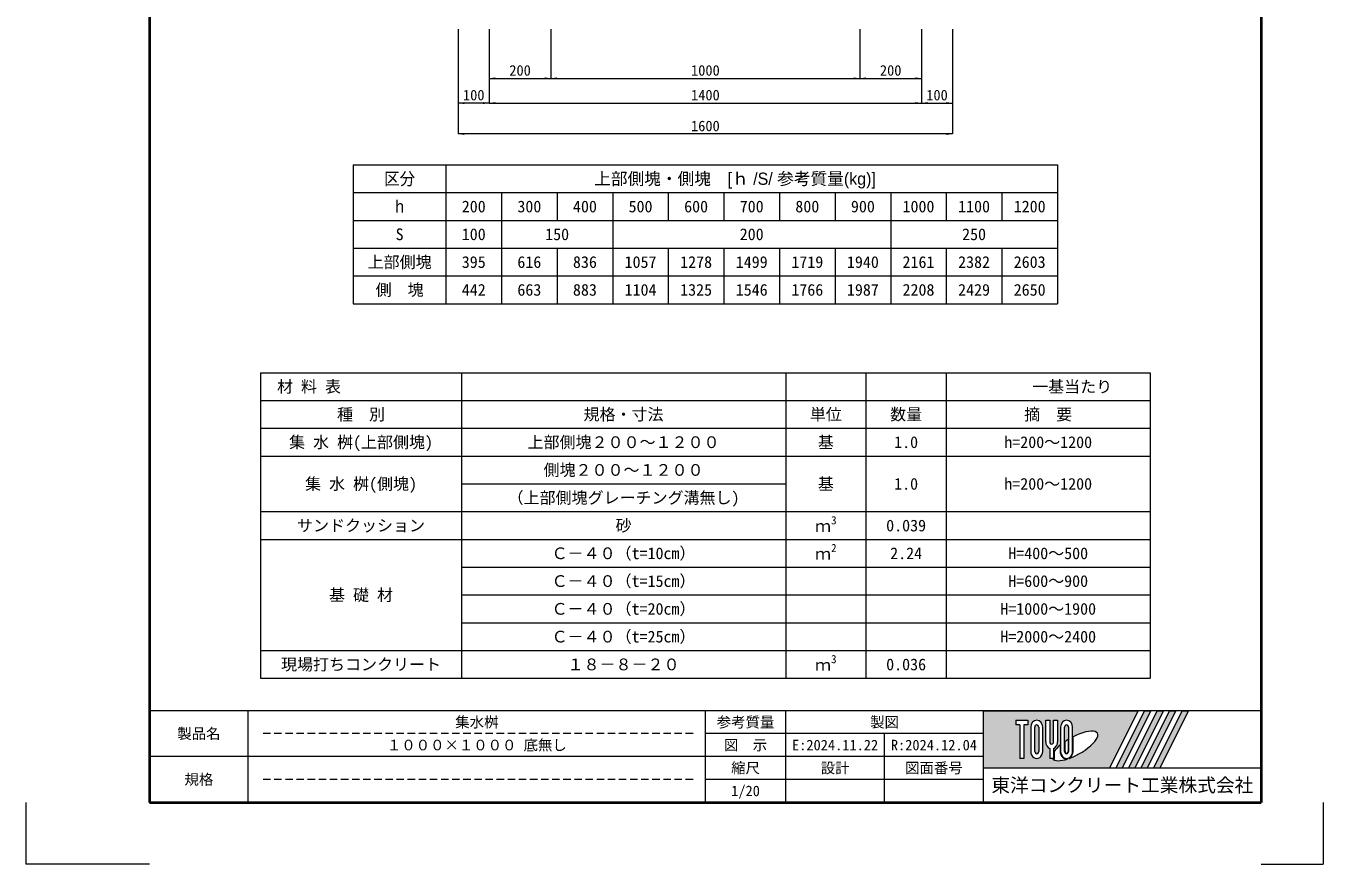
# Model space of a CAD drawing. Units: millimetres at full size. Extents: x 77366 to 88266, y -325 to 5664.
# Drawn here: x 84066 to 88266, y -325 to 2390 of the extents above; entities that cross this region are included whole.
import ezdxf
from ezdxf.enums import TextEntityAlignment as Align

# ---------------------------------------------------------------- set-up
doc = ezdxf.new("R2010")
doc.units = ezdxf.units.MM
doc.header["$LTSCALE"] = 30
doc.linetypes.add('USER1', pattern=[1.2, 0.8, -0.4])
for name, color, linetype, lineweight in [('Defpoints_2', 8, 'Continuous', 0), ('モルタル', 7, 'Continuous', 13), ('図枠', 7, 'Continuous', 5), ('寸法・材料表', 7, 'Continuous', 13), ('寸法線', 7, 'Continuous', 13), ('補助線', 1, 'Continuous', 13)]:
    doc.layers.add(name, color=color, linetype=linetype, lineweight=lineweight)
doc.styles.add('Arial', font='')
doc.styles.add('ＭＳ ゴシック', font='')
doc.styles.add('ＭＳ Ｐゴシック', font='')
doc.styles.get('Arial').set_extended_font_data('Arial')
doc.styles.get('ＭＳ ゴシック').set_extended_font_data('MS Gothic')
doc.styles.get('ＭＳ Ｐゴシック').set_extended_font_data('MS PGothic')

# ---------------------------------------------------------------- blocks, each defined once
blk = doc.blocks.new('filled_arrow')
at = {"color": 0, "linetype": 'Continuous', "lineweight": -2}
blk.add_solid([(7.5, 1.25), (0, 0), (7.5, -1.25)], dxfattribs=at)

msp = doc.modelspace()

# ---------------------------------------------------------------- hatches: boundary and pattern name
at = {"layer": '図枠'}
h = msp.add_hatch(color=256, dxfattribs=at)
h.paths.add_polyline_path([(87165.8, 171.64), (87165.8, -13.98), (87574.17, -13.98), (87666.98, 171.64)])
edge = h.paths.add_edge_path(flags=16)
edge.add_ellipse((87462.3, 57.38), major_axis=(72.73, 40.71), ratio=0.3471473, start_angle=-144.31122, end_angle=72.1899, ccw=False)
edge.add_ellipse((87435.37, 39.8), major_axis=(0, 24.75), ratio=0.8463542, start_angle=-160.70346, end_angle=-90)
edge.add_line((87456.32, 39.8), (87456.32, 86.98))
edge = h.paths.add_edge_path(flags=16)
edge.add_ellipse((87435.37, 117.86), major_axis=(0, 22.85), ratio=0.8463541, start_angle=-90, end_angle=90, ccw=False)
edge.add_line((87454.7, 117.86), (87454.7, 39.8))
edge.add_ellipse((87435.37, 39.8), major_axis=(0, 22.85), ratio=0.8463541, start_angle=90, end_angle=-90, ccw=False)
edge.add_line((87416.03, 39.8), (87416.03, 117.86))
edge = h.paths.add_edge_path(flags=16)
edge.add_line((87441.81, 117.86), (87441.81, 39.8))
edge.add_ellipse((87435.37, 39.8), major_axis=(0, 7.62), ratio=0.8463541, start_angle=90, end_angle=-90, ccw=False)
edge.add_line((87428.92, 39.8), (87428.92, 117.86))
edge.add_ellipse((87435.37, 117.86), major_axis=(0, 7.62), ratio=0.8463541, start_angle=-90, end_angle=90, ccw=False)
edge = h.paths.add_edge_path(flags=16)
edge.add_line((87440.2, 77.96), (87440.2, 39.8))
edge.add_ellipse((87435.37, 39.8), major_axis=(0, 5.71), ratio=0.8463542, start_angle=90, end_angle=-90, ccw=False)
edge.add_line((87430.53, 39.8), (87430.53, 71.72))
edge.add_ellipse((87462.3, 57.38), major_axis=(72.73, 40.71), ratio=0.3471473, start_angle=107.79174, end_angle=126.47132, ccw=False)
edge = h.paths.add_edge_path(flags=16)
edge.add_line((87406.36, 140.71), (87406.36, 70.74))
edge.add_ellipse((87387.03, 70.74), major_axis=(0, 22.85), ratio=0.8463541, start_angle=-163.34117, end_angle=-90, ccw=False)
edge.add_line((87393.47, 49.2), (87393.47, 16.96))
edge.add_line((87393.47, 16.96), (87380.58, 16.96))
edge.add_line((87380.58, 16.96), (87380.58, 49.2))
edge.add_ellipse((87387.03, 70.74), major_axis=(0, 22.85), ratio=0.8463541, start_angle=90, end_angle=163.34117, ccw=False)
edge.add_line((87367.69, 70.74), (87367.69, 140.71))
edge.add_line((87367.69, 140.71), (87380.58, 140.71))
edge.add_line((87380.58, 140.71), (87380.58, 70.74))
edge.add_ellipse((87387.03, 70.74), major_axis=(0, 7.62), ratio=0.8463541, start_angle=90, end_angle=-90)
edge.add_line((87393.47, 70.74), (87393.47, 140.71))
edge.add_line((87393.47, 140.71), (87406.36, 140.71))
edge = h.paths.add_edge_path(flags=16)
edge.add_line((87414.42, 59.51), (87414.42, 39.8))
edge.add_ellipse((87435.37, 39.8), major_axis=(0, 24.75), ratio=0.8463542, start_angle=90, end_angle=-171.54427)
edge.add_ellipse((87462.3, 57.38), major_axis=(72.73, 40.71), ratio=0.3471473, start_angle=-178.64954, end_angle=-148.29244, ccw=False)
edge.add_line((87390.7, 15.05), (87395.09, 15.05))
edge.add_line((87395.09, 15.05), (87395.09, 39.19))
edge.add_ellipse((87462.3, 57.38), major_axis=(72.73, 40.71), ratio=0.3471473, start_angle=148.21912, end_angle=165.90812, ccw=False)
edge = h.paths.add_edge_path(flags=16)
edge.add_ellipse((87338.69, 117.86), major_axis=(0, 22.85), ratio=0.8463541, start_angle=-90, end_angle=90, ccw=False)
edge.add_line((87358.02, 117.86), (87358.02, 39.8))
edge.add_ellipse((87338.69, 39.8), major_axis=(0, 22.85), ratio=0.8463541, start_angle=90, end_angle=-90, ccw=False)
edge.add_line((87319.35, 39.8), (87319.35, 117.86))
edge = h.paths.add_edge_path(flags=16)
edge.add_line((87345.13, 117.86), (87345.13, 39.8))
edge.add_ellipse((87338.69, 39.8), major_axis=(0, 7.62), ratio=0.8463541, start_angle=90, end_angle=-90, ccw=False)
edge.add_line((87332.24, 39.8), (87332.24, 117.86))
edge.add_ellipse((87338.69, 117.86), major_axis=(0, 7.62), ratio=0.8463541, start_angle=-90, end_angle=90, ccw=False)
h.paths.add_polyline_path([(87309.68, 140.71), (87309.68, 125.48), (87296.79, 125.48), (87296.79, 16.96), (87283.9, 16.96), (87283.9, 125.48), (87271.01, 125.48), (87271.01, 140.71)], flags=16)
for points in [[(87594.59, -13.98), (87615.01, -13.98), (87707.82, 171.64), (87687.4, 171.64)], [(87748.66, 171.64), (87728.24, 171.64), (87635.43, -13.98), (87655.85, -13.98)], [(87789.5, 171.64), (87769.08, 171.64), (87676.27, -13.98), (87696.68, -13.98)], [(87830.33, 171.64), (87809.92, 171.64), (87717.1, -13.98), (87737.52, -13.98)]]:
    msp.add_hatch(color=256, dxfattribs=at).paths.add_polyline_path(points)

# ---------------------------------------------------------------- linework, layer by layer
at = {"layer": 'Defpoints_2'}
for p, q in [((84825.8, 1266.51), (87705.8, 1266.51)), ((84825.8, 1266.51), (84825.8, 1176.51)), ((85475.8, 1266.51), (85475.8, 1176.51)), ((86525.8, 1266.51), (86525.8, 1176.51)), ((86785.8, 1266.51), (86785.8, 1176.51)), ((87045.8, 1266.51), (87045.8, 1176.51)), ((87705.8, 1266.51), (87705.8, 1176.51)), ((85475.8, 906.51), (86525.8, 906.51)), ((86525.8, 636.51), (87045.8, 636.51)), ((86525.8, 546.51), (87045.8, 546.51)), ((86525.8, 456.51), (87045.8, 456.51))]:
    msp.add_line(p, q, dxfattribs=at)
at = {"layer": 'Defpoints_2', "color": 7, "lineweight": 13}
for p, q in [((84065.8, -125.36), (84065.8, -325.36)), ((88265.8, -125.36), (88265.8, -325.36)), ((84465.8, -325.36), (84065.8, -325.36)), ((88065.8, -325.36), (88265.8, -325.36))]:
    msp.add_line(p, q, dxfattribs=at)
at = {"layer": 'モルタル'}
for p, q in [((85125.8, 1940.12), (87405.8, 1940.12)), ((85125.8, 1940.12), (85125.8, 1490.12)), ((85425.8, 1940.12), (85425.8, 1490.12)), ((87405.8, 1940.12), (87405.8, 1490.12)), ((85125.8, 1850.12), (87405.8, 1850.12)), ((85605.8, 1850.12), (85605.8, 1490.12)), ((85785.8, 1850.12), (85785.8, 1760.12)), ((85965.8, 1850.12), (85965.8, 1490.12)), ((86145.8, 1850.12), (86145.8, 1760.12)), ((86325.8, 1850.12), (86325.8, 1760.12)), ((86505.8, 1850.12), (86505.8, 1760.12)), ((86685.8, 1850.12), (86685.8, 1760.12)), ((86865.8, 1850.12), (86865.8, 1490.12)), ((87045.8, 1850.12), (87045.8, 1760.12)), ((87225.8, 1850.12), (87225.8, 1760.12)), ((85125.8, 1760.12), (87405.8, 1760.12)), ((85125.8, 1670.12), (87405.8, 1670.12)), ((85785.8, 1670.12), (85785.8, 1490.12)), ((86145.8, 1670.12), (86145.8, 1490.12)), ((86325.8, 1670.12), (86325.8, 1490.12)), ((86505.8, 1670.12), (86505.8, 1490.12)), ((86685.8, 1670.12), (86685.8, 1490.12)), ((87045.8, 1670.12), (87045.8, 1490.12)), ((87225.8, 1670.12), (87225.8, 1490.12)), ((85125.8, 1580.12), (87405.8, 1580.12)), ((85125.8, 1490.12), (87405.8, 1490.12))]:
    msp.add_line(p, q, dxfattribs=at)
at = {"layer": '図枠', "lineweight": 40}
for p, q in [((84465.8, 5414.64), (84465.8, -125.36)), ((88065.8, 5414.64), (88065.8, -125.36)), ((84465.8, -125.36), (88065.8, -125.36))]:
    msp.add_line(p, q, dxfattribs=at)
at = {"layer": '図枠', "lineweight": 13}
for p, q in [((88065.8, 171.64), (84465.8, 171.64)), ((84785.8, -125.36), (84785.8, 171.64)), ((86265.8, -125.36), (86265.8, 171.64)), ((86525.8, -125.36), (86525.8, 171.64)), ((87165.8, -125.36), (87165.8, 171.64)), ((87165.8, 97.39), (86265.8, 97.39)), ((86845.8, -125.36), (86845.8, 97.39)), ((87165.8, 23.14), (84465.8, 23.14)), ((87165.8, -51.11), (86265.8, -51.11))]:
    msp.add_line(p, q, dxfattribs=at)
at = {"layer": '図枠'}
for p, q in [((87165.8, 171.64), (87666.98, 171.64)), ((87666.98, 171.64), (87574.17, -13.98)), ((87687.4, 171.64), (87594.59, -13.98)), ((87707.82, 171.64), (87615.01, -13.98)), ((87728.24, 171.64), (87635.43, -13.98)), ((87748.66, 171.64), (87655.85, -13.98)), ((87769.08, 171.64), (87676.27, -13.98)), ((87687.4, 171.64), (87707.82, 171.64)), ((87789.5, 171.64), (87696.68, -13.98)), ((87809.92, 171.64), (87717.1, -13.98)), ((87728.24, 171.64), (87748.66, 171.64)), ((87830.33, 171.64), (87737.52, -13.98)), ((87769.08, 171.64), (87789.5, 171.64)), ((87809.92, 171.64), (87830.33, 171.64)), ((87271.01, 140.71), (87271.01, 125.48)), ((87271.01, 140.71), (87309.68, 140.71)), ((87309.68, 140.71), (87309.68, 125.48)), ((87367.69, 140.71), (87380.58, 140.71)), ((87367.69, 70.74), (87367.69, 140.71)), ((87380.58, 140.71), (87380.58, 70.74)), ((87393.47, 140.71), (87406.36, 140.71)), ((87393.47, 70.74), (87393.47, 140.71)), ((87406.36, 140.71), (87406.36, 70.74)), ((87283.9, 125.48), (87271.01, 125.48)), ((87283.9, 125.48), (87283.9, 16.96)), ((87296.79, 125.48), (87296.79, 16.96)), ((87309.68, 125.48), (87296.79, 125.48)), ((87319.35, 117.86), (87319.35, 39.8)), ((87332.24, 39.8), (87332.24, 117.86)), ((87345.13, 117.86), (87345.13, 39.8)), ((87358.02, 39.8), (87358.02, 117.86)), ((87416.03, 117.86), (87416.03, 39.8)), ((87428.92, 39.8), (87428.92, 117.86)), ((87441.81, 117.86), (87441.81, 39.8)), ((87454.7, 39.8), (87454.7, 117.86)), ((87456.32, 39.8), (87456.32, 86.98)), ((87380.58, 49.2), (87380.58, 16.96)), ((87393.47, 49.2), (87393.47, 16.96)), ((87414.42, 59.51), (87414.42, 39.8)), ((87430.53, 39.8), (87430.53, 71.72)), ((87440.2, 77.96), (87440.2, 39.8)), ((87296.79, 16.96), (87283.9, 16.96)), ((87393.47, 16.96), (87380.58, 16.96)), ((87390.7, 15.05), (87395.09, 15.05)), ((87395.09, 39.19), (87395.09, 15.05)), ((87165.8, -13.98), (87574.17, -13.98)), ((87594.59, -13.98), (87615.01, -13.98)), ((87635.43, -13.98), (87655.85, -13.98)), ((87676.27, -13.98), (87696.68, -13.98)), ((87717.1, -13.98), (87737.52, -13.98))]:
    msp.add_line(p, q, dxfattribs=at)
at = {"layer": '図枠', "linetype": 'USER1', "lineweight": 9}
for p, q in [((86225.8, 97.39), (84825.8, 97.39)), ((86225.8, -51.11), (84825.8, -51.11))]:
    msp.add_line(p, q, dxfattribs=at)
at = {"layer": '図枠'}
for centre, major_axis, ratio, start_param, end_param in [((87338.69, 117.86), (0, 22.85), 0.846354, 4.712389, 7.8539816), ((87435.37, 117.86), (0, 22.85), 0.846354, 4.712389, 7.8539816), ((87338.69, 117.86), (0, 7.62), 0.846354, 4.712389, 7.8539816), ((87435.37, 117.86), (0, 7.62), 0.846354, 4.712389, 7.8539816), ((87462.3, 57.38), (72.73, 40.71), 0.347147, 4.2621853, 7.7429163), ((87387.03, 70.74), (0, 22.85), 0.846354, 1.5707963, 2.8017557), ((87387.03, 70.74), (0, 7.62), 0.846354, 1.5707963, 4.712389), ((87387.03, 70.74), (0, 22.85), 0.846354, 3.4814296, 4.712389), ((87462.3, 57.38), (72.73, 40.71), 0.347147, 2.0815197, 2.5155126), ((87462.3, 57.38), (72.73, 40.71), 0.347147, 1.6817405, 1.8219833), ((87338.69, 39.8), (0, 22.85), 0.846354, 1.5707963, 4.712389), ((87338.69, 39.8), (0, 7.62), 0.846354, 1.5707963, 4.712389), ((87462.3, 57.38), (72.73, 40.71), 0.347147, 3.2093975, 4.2004451), ((87435.37, 39.8), (0, 24.75), 0.846354, 1.5707963, 3.3154679), ((87435.37, 39.8), (0, 22.85), 0.846354, 1.5707963, 4.712389), ((87435.37, 39.8), (0, 7.62), 0.846354, 1.5707963, 4.712389), ((87435.37, 39.8), (0, 5.71), 0.846354, 1.5707963, 4.712389), ((87435.37, 39.8), (0, 24.75), 0.846354, 3.5338438, 4.712389)]:
    msp.add_ellipse(centre, major_axis=major_axis, ratio=ratio, start_param=start_param, end_param=end_param, dxfattribs=at)
at = {"layer": '寸法・材料表'}
for p, q in [((84825.8, 1176.51), (87705.8, 1176.51)), ((84825.8, 1176.51), (84825.8, 276.51)), ((85475.8, 1176.51), (85475.8, 276.51)), ((86525.8, 1176.51), (86525.8, 276.51)), ((86785.8, 1176.51), (86785.8, 276.51)), ((87045.8, 1176.51), (87045.8, 276.51)), ((87705.8, 1176.51), (87705.8, 276.51)), ((84825.8, 1086.51), (87705.8, 1086.51)), ((84825.8, 996.51), (87705.8, 996.51)), ((84825.8, 816.51), (87705.8, 816.51)), ((84825.8, 726.51), (87705.8, 726.51)), ((85475.8, 636.51), (86525.8, 636.51)), ((87045.8, 636.51), (87705.8, 636.51)), ((85475.8, 546.51), (86525.8, 546.51)), ((87045.8, 546.51), (87705.8, 546.51)), ((85475.8, 456.51), (86525.8, 456.51)), ((87045.8, 456.51), (87705.8, 456.51)), ((84825.8, 366.51), (87705.8, 366.51)), ((84825.8, 276.51), (87705.8, 276.51))]:
    msp.add_line(p, q, dxfattribs=at)
at = {"layer": '寸法線'}
for p, q in [((85465.8, 2380.12), (85465.8, 2140.12)), ((85465.8, 2380.12), (85465.8, 2040.12)), ((85565.8, 2380.12), (85565.8, 2220.12)), ((85565.8, 2380.12), (85565.8, 2140.12)), ((85565.8, 2380.12), (85565.8, 2140.12)), ((85765.8, 2380.12), (85765.8, 2220.12)), ((85765.8, 2380.12), (85765.8, 2220.12)), ((86765.8, 2380.12), (86765.8, 2220.12)), ((86765.8, 2380.12), (86765.8, 2220.12)), ((86965.8, 2380.12), (86965.8, 2220.12)), ((86965.8, 2380.12), (86965.8, 2140.12)), ((86965.8, 2380.12), (86965.8, 2140.12)), ((87065.8, 2380.12), (87065.8, 2140.12)), ((87065.8, 2380.12), (87065.8, 2040.12)), ((85565.8, 2220.12), (85765.8, 2220.12)), ((85765.8, 2220.12), (86765.8, 2220.12)), ((86765.8, 2220.12), (86965.8, 2220.12)), ((85565.8, 2140.12), (85465.8, 2140.12)), ((85565.8, 2140.12), (86965.8, 2140.12)), ((86965.8, 2140.12), (87065.8, 2140.12)), ((87065.8, 2040.12), (85465.8, 2040.12))]:
    msp.add_line(p, q, dxfattribs=at)
at = {"layer": '補助線', "color": 8}
msp.add_line((87165.8, -13.98), (88065.8, -13.98), dxfattribs=at)

# ---------------------------------------------------------------- block references
at = {"layer": '寸法線', "xscale": 2.67, "yscale": 2.67}
for p in [(85565.8, 2220.12), (85765.8, 2220.12), (86765.8, 2220.12), (85465.8, 2140.12), (85565.8, 2140.12), (86965.8, 2140.12), (85465.8, 2040.12)]:
    msp.add_blockref('filled_arrow', p, dxfattribs=at)
at = {"layer": '寸法線', "xscale": 2.67, "yscale": 2.67, "rotation": 180}
for p in [(85765.8, 2220.12), (86765.8, 2220.12), (86965.8, 2220.12), (85565.8, 2140.12), (86965.8, 2140.12), (87065.8, 2140.12), (87065.8, 2040.12)]:
    msp.add_blockref('filled_arrow', p, dxfattribs=at)

# ---------------------------------------------------------------- texts
at = {"layer": 'モルタル', "style": 'Arial', "width": 0.9}
msp.add_text('区分', height=40.91, dxfattribs=at).set_placement((85275.8, 1895.12), align=Align.MIDDLE_CENTER)
at = {"layer": 'モルタル'}
for s, height, style, p in [('上部側塊・側塊\u3000[ｈ /S/ 参考質量(kg)]\u3000\u3000', 39.59, 'ＭＳ Ｐゴシック', (86415.8, 1895.12)), ('h', 39.59, 'ＭＳ Ｐゴシック', (85275.8, 1805.12)), ('200', 37.98, 'ＭＳ ゴシック', (85515.8, 1805.12)), ('300', 37.98, 'ＭＳ ゴシック', (85695.8, 1805.12)), ('400', 37.98, 'ＭＳ ゴシック', (85875.8, 1805.12)), ('500', 37.98, 'ＭＳ ゴシック', (86055.8, 1805.12)), ('600', 37.98, 'ＭＳ ゴシック', (86235.8, 1805.12)), ('700', 37.98, 'ＭＳ ゴシック', (86415.8, 1805.12)), ('800', 37.98, 'ＭＳ ゴシック', (86595.8, 1805.12)), ('900', 37.98, 'ＭＳ ゴシック', (86775.8, 1805.12)), ('1000', 37.98, 'ＭＳ ゴシック', (86955.8, 1805.12)), ('1100', 37.98, 'ＭＳ ゴシック', (87135.8, 1805.12)), ('1200', 37.98, 'ＭＳ ゴシック', (87315.8, 1805.12)), ('S', 37.98, 'ＭＳ ゴシック', (85275.8, 1715.12)), ('100', 37.98, 'ＭＳ ゴシック', (85515.8, 1715.12)), ('150', 37.98, 'ＭＳ ゴシック', (85785.8, 1715.12)), ('200', 37.98, 'ＭＳ ゴシック', (86415.8, 1715.12)), ('250', 37.98, 'ＭＳ ゴシック', (87135.8, 1715.12)), ('上部側塊', 37.98, 'ＭＳ ゴシック', (85275.8, 1625.12)), ('395', 37.98, 'ＭＳ ゴシック', (85515.8, 1625.12)), ('616', 37.98, 'ＭＳ ゴシック', (85695.8, 1625.12)), ('836', 37.98, 'ＭＳ ゴシック', (85875.8, 1625.12)), ('1057', 37.98, 'ＭＳ ゴシック', (86055.8, 1625.12)), ('1278', 37.98, 'ＭＳ ゴシック', (86235.8, 1625.12)), ('1499', 37.98, 'ＭＳ ゴシック', (86415.8, 1625.12)), ('1719', 37.98, 'ＭＳ ゴシック', (86595.8, 1625.12)), ('1940', 37.98, 'ＭＳ ゴシック', (86775.8, 1625.12)), ('2161', 37.98, 'ＭＳ ゴシック', (86955.8, 1625.12)), ('2382', 37.98, 'ＭＳ ゴシック', (87135.8, 1625.12)), ('2603', 37.98, 'ＭＳ ゴシック', (87315.8, 1625.12)), ('側  塊', 37.98, 'ＭＳ ゴシック', (85275.8, 1535.12)), ('442', 37.98, 'ＭＳ ゴシック', (85515.8, 1535.12)), ('663', 37.98, 'ＭＳ ゴシック', (85695.8, 1535.12)), ('883', 37.98, 'ＭＳ ゴシック', (85875.8, 1535.12)), ('1104', 37.98, 'ＭＳ ゴシック', (86055.8, 1535.12)), ('1325', 37.98, 'ＭＳ ゴシック', (86235.8, 1535.12)), ('1546', 37.98, 'ＭＳ ゴシック', (86415.8, 1535.12)), ('1766', 37.98, 'ＭＳ ゴシック', (86595.8, 1535.12)), ('1987', 37.98, 'ＭＳ ゴシック', (86775.8, 1535.12)), ('2208', 37.98, 'ＭＳ ゴシック', (86955.8, 1535.12)), ('2429', 37.98, 'ＭＳ ゴシック', (87135.8, 1535.12)), ('2650', 37.98, 'ＭＳ ゴシック', (87315.8, 1535.12))]:
    msp.add_text(s, height=height, dxfattribs=dict(at, style=style)).set_placement(p, align=Align.MIDDLE_CENTER)
at = {"layer": '図枠', "style": 'ＭＳ ゴシック'}
for s, height, p in [('集水桝', 34.18, (85525.8, 134.52)), ('参考質量', 34.18, (86395.8, 134.52)), ('製図', 34.18, (86845.8, 134.52)), ('製品名', 34.18, (84625.8, 97.39)), ('１０００×１０００ 底無し', 34.18, (85525.8, 60.27)), ('図  示', 34.18, (86395.8, 60.27)), ('E:2024.11.22', 34.18, (86685.8, 60.27)), ('R:2024.12.04', 34.18, (87005.8, 60.27)), ('縮尺', 34.18, (86395.8, -13.98)), ('設計', 34.18, (86685.8, -13.98)), ('図面番号', 34.18, (87005.8, -13.98)), ('規格', 34.18, (84625.8, -51.11)), ('東洋コンクリート工業株式会社', 44.43, (87615.8, -69.67)), ('1/20', 34.18, (86395.8, -88.23))]:
    msp.add_text(s, height=height, dxfattribs=at).set_placement(p, align=Align.MIDDLE_CENTER)
at = {"layer": '寸法・材料表', "style": 'ＭＳ ゴシック'}
msp.add_text('\u3000材 料 表', height=37.98, dxfattribs=at).set_placement((84827, 1221.51), align=Align.MIDDLE_LEFT)
for s, p in [('\u3000\u3000\u3000一基当たり', (87375.8, 1221.51)), ('種\u3000別', (85150.8, 1131.51)), ('規格・寸法', (86000.8, 1131.51)), ('単位', (86655.8, 1131.51)), ('数量', (86915.8, 1131.51)), ('摘\u3000要', (87375.8, 1131.51)), ('集 水 桝(上部側塊)', (85150.8, 1041.51)), ('上部側塊２００～１２００', (86000.8, 1041.51)), ('基', (86655.8, 1041.51)), ('1.0', (86915.8, 1041.51)), ('h=200～1200', (87375.8, 1041.51)), ('側塊２００～１２００', (86000.8, 951.51)), ('集 水 桝(側塊)', (85150.8, 906.51)), ('基', (86655.8, 906.51)), ('1.0', (86915.8, 906.51)), ('h=200～1200', (87375.8, 906.51)), ('（上部側塊グレーチング溝無し)', (86000.8, 861.51)), ('サンドクッション', (85150.8, 771.51)), ('砂', (86000.8, 771.51)), ('0.039', (86915.8, 771.51)), ('Ｃ－４０（t=10cm）', (86000.8, 681.51)), ('2.24', (86915.8, 681.51)), ('H=400～500', (87375.8, 681.51)), ('Ｃ－４０（t=15cm）', (86000.8, 591.51)), ('H=600～900', (87375.8, 591.51)), ('基 礎 材', (85150.8, 546.51)), ('Ｃ－４０（t=20cm）', (86000.8, 501.51)), ('H=1000～1900', (87375.8, 501.51)), ('Ｃ－４０（t=25cm）', (86000.8, 411.51)), ('H=2000～2400', (87375.8, 411.51)), ('現場打ちコンクリート', (85150.8, 321.51)), ('１８－８－２０', (86000.8, 321.51)), ('0.036', (86915.8, 321.51))]:
    msp.add_text(s, height=37.98, dxfattribs=at).set_placement(p, align=Align.MIDDLE_CENTER)
for s, height, p in [('3', 26.58, (86672.63, 767.38)), ('ｍ', 37.98, (86620.83, 739.38)), ('ｍ', 37.98, (86620.83, 649.38)), ('2', 26.58, (86672.63, 677.38)), ('3', 26.58, (86672.63, 317.38)), ('ｍ', 37.98, (86620.83, 289.38))]:
    msp.add_text(s, height=height, dxfattribs=at).set_placement(p, align=Align.BOTTOM_LEFT)
at = {"layer": '寸法線', "style": 'ＭＳ ゴシック'}
for s, p in [('200', (85665.8, 2246.12)), ('1000', (86265.8, 2246.12)), ('200', (86865.8, 2246.12)), ('100', (85515.8, 2166.12)), ('1400', (86265.8, 2166.12)), ('100', (87015.8, 2166.12)), ('1600', (86265.8, 2066.12))]:
    msp.add_text(s, height=34.18, dxfattribs=at).set_placement(p, align=Align.MIDDLE_CENTER)

doc.saveas('drawing.dxf')
